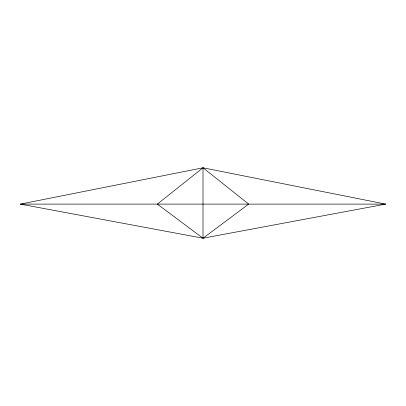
<?xml version="1.0" encoding="UTF-8"?>
<svg xmlns="http://www.w3.org/2000/svg" width="406" height="406" viewBox="0 0 406 406"><rect width="100%" height="100%" fill="white"/><g stroke="black" fill="none" stroke-linecap="round" stroke-linejoin="round"><path stroke-width="0.61" d="M203 167.795L157.325 204.111L203 238.205L385.7 204.111L203 167.795L20.3 204.111L203 238.205L248.675 204.111L203 167.795L203 238.205M20.3 204.111L385.7 204.111"/></g></svg>
